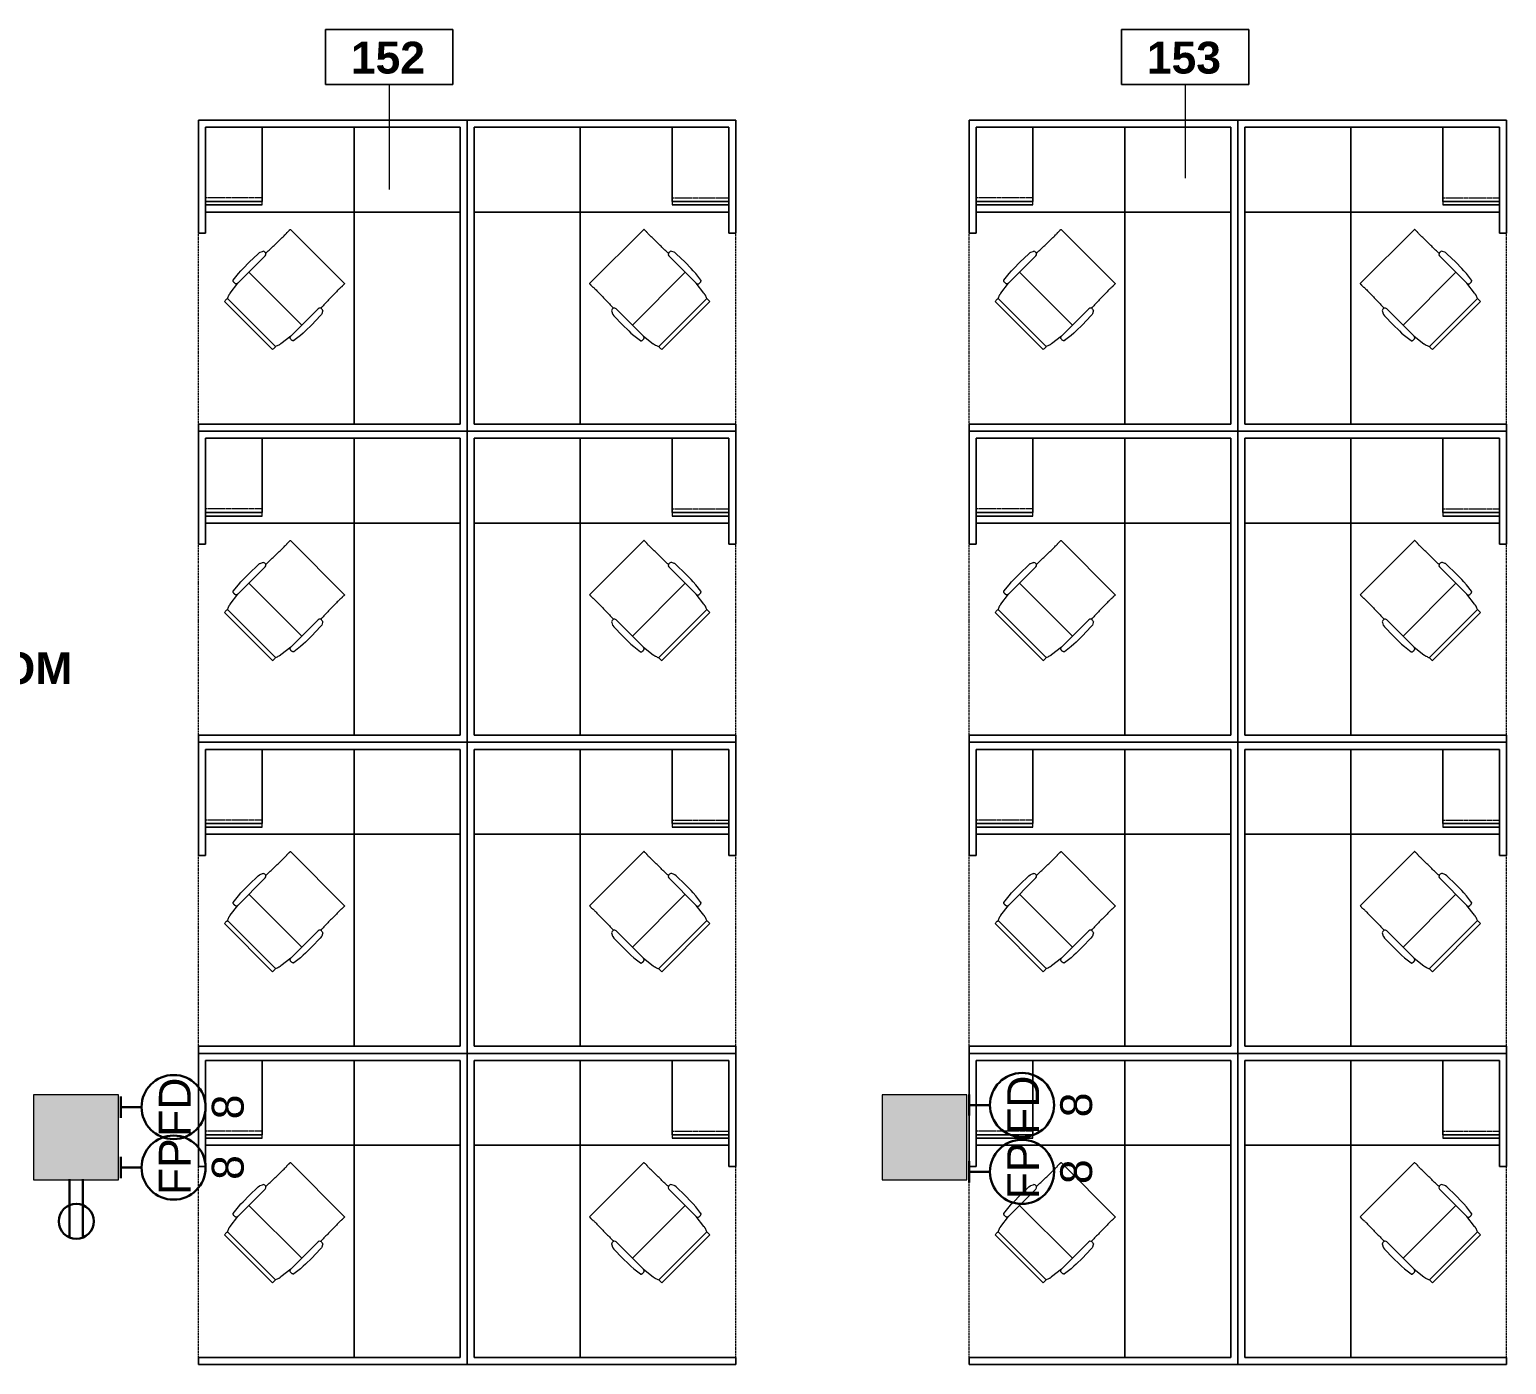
# Model space of a CAD drawing. Header units: inches. Extents: x 0 to 1865, y 0 to 1094.
# Drawn here: x 827.8 to 1245.6, y 241.2 to 618.9 of the extents above; entities that cross this region are included whole.
import ezdxf

# ---------------------------------------------------------------- set-up
doc = ezdxf.new("R2010")
doc.units = ezdxf.units.IN
doc.header["$MEASUREMENT"] = 0
doc.linetypes.add('DASH 1_32_', pattern=[0.0625, 0.03125, -0.03125])
doc.linetypes.add('Dash 1_8_', pattern=[0.25, 0.125, -0.125])
for name, color, linetype, lineweight in [('A-ANNO-NOTE', 131, 'Continuous', 9), ('A-AREA-IDEN', 2, 'Continuous', 9), ('I-FURN', 30, 'Continuous', 9), ('S-COLS', 52, 'Continuous', 13)]:
    doc.layers.add(name, color=color, linetype=linetype, lineweight=lineweight)
doc.styles.add('Swis721 Lt BT', font='swissl.ttf', dxfattribs={"height": 9})
doc.styles.add('Swis721 Lt BT_B', font='', dxfattribs={"height": 9})
doc.styles.get('Swis721 Lt BT_B').set_extended_font_data('Swis721 Lt BT', bold=True)

# ---------------------------------------------------------------- blocks, each defined once
blk = doc.blocks.new('Concrete-Rectangular-Column - 24_ X 24_-6973359-Level 05 POWER _ SIGNAL')
at = {"layer": 'S-COLS', "lineweight": 9}
blk.add_hatch(color=7, dxfattribs=at).paths.add_polyline_path([(12, -12), (12, 12), (-12, 12), (-12, -12), (11.74, -12)], flags=0)
at = {"layer": 'S-COLS', "color": 8, "lineweight": 20}
for p, q in [((12, 12), (-12, 12)), ((-12, 12), (-12, -12)), ((12, -12), (12, 12)), ((-12, -12), (12, -12))]:
    blk.add_line(p, q, dxfattribs=at)
blk = doc.blocks.new('HermanMiller_Collection_Eames_AluminumGroup_LoungeChairSwivel - Arms Swivel Base-7952355-Level 05 POWER _ SIGNAL')
at = {"layer": 'I-FURN'}
for p, q in [((-12.96, -9.61), (-12.96, 9.61)), ((-11.95, 9.63), (-11.95, 9.59)), ((-11.95, 9.59), (-11.76, 9.6)), ((-11.76, -9.6), (-11.76, 9.6)), ((-10.12, 10.12), (-6.61, 10.58)), ((-6.94, 12.09), (-4.59, 12.38)), ((-6.61, 10.58), (-6.94, 10.64)), ((-6.61, 10.58), (4.33, 10.58)), ((-4.59, 12.38), (-3.51, 12.46)), ((-3.51, 12.46), (-2.64, 12.49)), ((-2.64, 12.49), (-0.18, 12.49)), ((-2.19, 10.58), (-2.19, -10.58)), ((-0.18, 12.49), (3.32, 12.43)), ((3.32, 12.43), (3.84, 12.38)), ((3.84, 12.38), (3.99, 12.34)), ((3.99, 12.34), (4.64, 12.01)), ((4.64, 12.01), (4.83, 11.89)), ((13.22, 10.83), (13.22, 10.86)), ((14.64, 10.85), (14.64, -10.85)), ((-11.95, -9.59), (-11.95, -9.63)), ((-11.76, -9.6), (-11.95, -9.59)), ((-6.61, -10.58), (-10.12, -10.12)), ((-6.94, -10.64), (-6.61, -10.58)), ((-4.59, -12.38), (-6.94, -12.09)), ((-6.61, -10.58), (4.33, -10.58)), ((-3.51, -12.46), (-4.59, -12.38)), ((-2.64, -12.49), (-3.51, -12.46)), ((-0.18, -12.49), (-2.64, -12.49)), ((3.32, -12.43), (-0.18, -12.49)), ((3.84, -12.38), (3.32, -12.43)), ((3.99, -12.34), (3.84, -12.38)), ((4.64, -12.01), (3.99, -12.34)), ((4.83, -11.89), (4.64, -12.01)), ((13.22, -10.86), (13.22, -10.83))]:
    blk.add_line(p, q, dxfattribs=at)
at = {"layer": 'I-FURN', "flags": 128}
for points in [[(4.94, 10.96), (5.23, 10.95), (5.52, 10.95)], [(5.52, -10.95), (5.23, -10.95), (4.94, -10.96)]]:
    blk.add_lwpolyline(points, dxfattribs=at)
at = {"layer": 'I-FURN'}
for centre, radius, start, end in [((-12.38, 5.3), 4.35, 84.2936, 97.7064), ((4.33, 11.27), 0.69, 270, 332.7502), ((3.68, 11.28), 1.3, 345.8347, 28.1255), ((-12.38, -5.3), 4.35, 262.2936, 275.7064), ((4.33, -11.27), 0.69, 27.2498, 90), ((3.68, -11.28), 1.3, 331.8745, 14.1653)]:
    blk.add_arc(centre, radius, start, end, dxfattribs=at)
for points in [[(-11.76, 9.6), (-11.64, 9.67), (-11.37, 9.8), (-11.02, 9.92), (-10.83, 9.99)], [(-10.83, 9.99), (-10.79, 10), (-10.71, 10.02), (-10.55, 10.06), (-10.35, 10.09), (-10.2, 10.11), (-10.12, 10.12)], [(5.52, 10.95), (6.54, 10.92), (8.59, 10.89), (10.68, 10.85), (11.73, 10.84)], [(11.73, 10.84), (11.97, 10.84), (12.47, 10.83), (12.96, 10.83), (13.22, 10.83)], [(-10.83, -9.99), (-11.02, -9.92), (-11.37, -9.8), (-11.64, -9.67), (-11.76, -9.6)], [(-10.12, -10.12), (-10.2, -10.11), (-10.35, -10.09), (-10.55, -10.06), (-10.71, -10.02), (-10.79, -10), (-10.83, -9.99)], [(11.73, -10.84), (10.68, -10.85), (8.59, -10.89), (6.54, -10.92), (5.52, -10.95)], [(13.22, -10.83), (12.96, -10.83), (12.47, -10.83), (11.97, -10.84), (11.73, -10.84)]]:
    blk.add_open_spline(points, degree=3, dxfattribs=at)
for points, knots in [([(-6.94, 10.64), (-6.95, 10.65), (-6.96, 10.65), (-6.99, 10.65), (-7, 10.66), (-7.02, 10.67), (-7.03, 10.68), (-7.05, 10.69), (-7.06, 10.7), (-7.07, 10.71), (-7.08, 10.72), (-7.09, 10.73), (-7.1, 10.74), (-7.11, 10.76), (-7.11, 10.77), (-7.12, 10.78), (-7.13, 10.8), (-7.14, 10.81), (-7.15, 10.83), (-7.16, 10.85), (-7.17, 10.87), (-7.18, 10.9), (-7.2, 10.95), (-7.22, 11.02), (-7.24, 11.11), (-7.25, 11.23), (-7.26, 11.37), (-7.25, 11.52), (-7.23, 11.66), (-7.21, 11.77), (-7.18, 11.85), (-7.16, 11.9), (-7.15, 11.92), (-7.14, 11.94), (-7.13, 11.96), (-7.12, 11.97), (-7.11, 11.98), (-7.1, 12), (-7.09, 12.01), (-7.08, 12.02), (-7.07, 12.03), (-7.06, 12.04), (-7.05, 12.04), (-7.05, 12.05), (-7.03, 12.06), (-7.02, 12.07), (-7, 12.08), (-6.99, 12.08), (-6.97, 12.09), (-6.95, 12.09), (-6.94, 12.09)], [-1, -1, -1, -1, -0.984375, -0.96875, -0.957031, -0.953125, -0.9375, -0.921875, -0.917969, -0.914062, -0.90625, -0.890625, -0.882812, -0.875, -0.867188, -0.859375, -0.84375, -0.835938, -0.828125, -0.8125, -0.796875, -0.78125, -0.75, -0.708333, -0.666667, -0.583333, -0.5, -0.416667, -0.333333, -0.25, -0.208333, -0.1875, -0.166667, -0.15625, -0.145833, -0.135417, -0.125, -0.114583, -0.104167, -0.09375, -0.088542, -0.083333, -0.078125, -0.072917, -0.0625, -0.052083, -0.041667, -0.03125, -0.020833, 0, 0, 0, 0]), ([(13.22, 10.86), (13.22, 10.87), (13.22, 10.87), (13.23, 10.87), (13.25, 10.88), (13.27, 10.88), (13.29, 10.88), (13.32, 10.88), (13.34, 10.88)], [-1, -1, -1, -1, -0.75, -0.625, -0.5, -0.375, -0.25, 0, 0, 0, 0]), ([(13.34, 10.88), (13.4, 10.89), (13.61, 10.9), (13.97, 10.9), (14.25, 10.89), (14.38, 10.89), (14.47, 10.88), (14.54, 10.87), (14.6, 10.87), (14.63, 10.86), (14.64, 10.85), (14.64, 10.85)], [-1, -1, -1, -1, -0.857143, -0.571429, -0.428571, -0.357143, -0.285714, -0.214286, -0.142857, -0.071429, 0, 0, 0, 0]), ([(-6.94, -12.09), (-6.95, -12.09), (-6.96, -12.09), (-6.99, -12.08), (-7, -12.08), (-7.02, -12.07), (-7.03, -12.06), (-7.05, -12.05), (-7.06, -12.04), (-7.07, -12.03), (-7.08, -12.02), (-7.09, -12.01), (-7.1, -12), (-7.11, -11.98), (-7.12, -11.97), (-7.12, -11.96), (-7.13, -11.94), (-7.14, -11.93), (-7.15, -11.91), (-7.16, -11.89), (-7.17, -11.87), (-7.18, -11.84), (-7.21, -11.77), (-7.23, -11.66), (-7.26, -11.47), (-7.26, -11.28), (-7.24, -11.11), (-7.22, -11.02), (-7.2, -10.95), (-7.18, -10.89), (-7.16, -10.85), (-7.15, -10.82), (-7.13, -10.8), (-7.13, -10.78), (-7.12, -10.77), (-7.11, -10.76), (-7.1, -10.74), (-7.08, -10.73), (-7.08, -10.72), (-7.07, -10.71), (-7.06, -10.7), (-7.05, -10.69), (-7.05, -10.69), (-7.03, -10.68), (-7.02, -10.67), (-7, -10.66), (-6.99, -10.65), (-6.97, -10.65), (-6.95, -10.65), (-6.94, -10.64)], [-1, -1, -1, -1, -0.984375, -0.96875, -0.957031, -0.953125, -0.9375, -0.921875, -0.917969, -0.914062, -0.90625, -0.890625, -0.882812, -0.875, -0.867188, -0.859375, -0.84375, -0.835938, -0.828125, -0.8125, -0.796875, -0.78125, -0.75, -0.666667, -0.583333, -0.416667, -0.333333, -0.291667, -0.25, -0.208333, -0.1875, -0.166667, -0.15625, -0.145833, -0.135417, -0.125, -0.114583, -0.104167, -0.09375, -0.088542, -0.083333, -0.078125, -0.072917, -0.0625, -0.052083, -0.041667, -0.03125, -0.020833, 0, 0, 0, 0]), ([(13.34, -10.88), (13.32, -10.88), (13.29, -10.88), (13.27, -10.88), (13.25, -10.88), (13.23, -10.87), (13.22, -10.87), (13.22, -10.87), (13.22, -10.86)], [-1, -1, -1, -1, -0.75, -0.625, -0.5, -0.375, -0.25, 0, 0, 0, 0]), ([(14.64, -10.85), (14.64, -10.86), (14.62, -10.86), (14.52, -10.88), (14.27, -10.9), (13.87, -10.9), (13.54, -10.9), (13.4, -10.89), (13.34, -10.88)], [-1, -1, -1, -1, -0.892857, -0.785714, -0.571429, -0.285714, -0.142857, 0, 0, 0, 0])]:
    blk.add_open_spline(points, degree=3, knots=knots, dxfattribs=at)
blk = doc.blocks.new('Adjustable Workstation 1 - 6x7-V13-Level 05 POWER _ SIGNAL')
at = {"layer": 'I-FURN'}
for p, q in [((76, 0), (0, 0)), ((0, 0), (0, -88)), ((0, 0), (76, 0)), ((0, -88), (0, 0)), ((76, -2), (76, 0)), ((76, 0), (76, -2)), ((32, -2), (2, -2)), ((2, -2), (2, -86)), ((2, -86), (2, -2)), ((2, -2), (32, -2)), ((2, -86), (2, -2)), ((2, -2), (76, -2)), ((32, -2), (2, -2)), ((2, -2), (2, -62)), ((32, -86), (32, -2)), ((32, -2), (32, -86)), ((76, -2), (32, -2)), ((76, -56), (74, -56)), ((74, -56), (74, -86)), ((74, -62), (74, -56)), ((74, -56), (76, -56)), ((76, -88), (76, -56)), ((76, -56), (76, -88)), ((2, -62), (2, -86)), ((32, -62), (2, -62)), ((2, -62), (2, -86)), ((2, -86), (2, -62)), ((2, -62), (32, -62)), ((74, -62), (32, -62)), ((32, -62), (74, -62)), ((74, -64), (74, -62)), ((74, -86), (74, -62)), ((74, -62), (74, -86)), ((58, -64), (74, -64)), ((58, -64), (74, -64)), ((58, -64), (74, -64)), ((58, -64), (74, -64)), ((58, -64), (74, -64)), ((58, -64), (74, -64)), ((58, -64), (58, -86)), ((74, -64), (58, -64)), ((74, -64), (58, -64)), ((58, -64), (58, -65)), ((74, -64), (58, -64)), ((58, -64), (74, -64)), ((58, -64), (58, -65)), ((58, -64), (58, -65)), ((74, -64), (58, -64)), ((58, -64), (74, -64)), ((58, -64), (58, -65)), ((58, -64), (58, -65)), ((74, -64), (58, -64)), ((58, -64), (74, -64)), ((58, -64), (58, -65)), ((58, -64), (58, -65)), ((58, -65), (74, -65)), ((58, -86), (58, -65)), ((58, -65), (74, -65)), ((74, -65), (58, -65)), ((58, -65), (74, -65)), ((74, -65), (58, -65)), ((58, -65), (74, -65)), ((74, -65), (58, -65)), ((58, -65), (74, -65)), ((74, -86), (74, -64)), ((74, -65), (74, -64)), ((74, -65), (74, -64)), ((74, -64), (74, -65)), ((74, -65), (74, -64)), ((74, -64), (74, -65)), ((74, -65), (74, -64)), ((74, -64), (74, -65)), ((74, -65), (74, -64)), ((74, -65), (74, -86)), ((74, -86), (74, -65)), ((2, -86), (32, -86)), ((32, -86), (2, -86)), ((74, -86), (2, -86)), ((2, -86), (32, -86)), ((2, -86), (32, -86)), ((32, -86), (2, -86)), ((32, -86), (58, -86)), ((32, -86), (74, -86)), ((74, -86), (32, -86)), ((58, -86), (74, -86)), ((74, -86), (58, -86)), ((58, -86), (74, -86)), ((0, -88), (76, -88)), ((76, -88), (0, -88))]:
    blk.add_line(p, q, dxfattribs=at)
at = {"layer": 'I-FURN', "linetype": 'Dash 1_8_'}
for p, q in [((76, 0), (76, -2)), ((76, -2), (76, -56)), ((76, -56), (76, -88))]:
    blk.add_line(p, q, dxfattribs=at)
at = {"layer": 'I-FURN', "linetype": 'DASH 1_32_'}
blk.add_line((58, -66), (74, -66), dxfattribs=at)
blk = doc.blocks.new('HermanMiller_Collection_Eames_AluminumGroup_LoungeChairSwivel - Arms Swivel Base-7952356-Level 05 POWER _ SIGNAL')
at = {"layer": 'I-FURN'}
for p, q in [((-12.96, 9.61), (-12.96, -9.61)), ((-11.95, 9.59), (-11.95, 9.63)), ((-11.76, 9.6), (-11.95, 9.59)), ((-11.76, 9.6), (-11.76, -9.6)), ((-6.61, 10.58), (-10.12, 10.12)), ((-4.59, 12.38), (-6.94, 12.09)), ((-6.94, 10.64), (-6.61, 10.58)), ((-6.61, 10.58), (4.33, 10.58)), ((-3.51, 12.46), (-4.59, 12.38)), ((-2.64, 12.49), (-3.51, 12.46)), ((-0.18, 12.49), (-2.64, 12.49)), ((-2.19, -10.58), (-2.19, 10.58)), ((3.32, 12.43), (-0.18, 12.49)), ((3.84, 12.38), (3.32, 12.43)), ((3.99, 12.34), (3.84, 12.38)), ((4.64, 12.01), (3.99, 12.34)), ((4.83, 11.89), (4.64, 12.01)), ((13.22, 10.86), (13.22, 10.83)), ((14.64, -10.85), (14.64, 10.85)), ((-11.95, -9.63), (-11.95, -9.59)), ((-11.95, -9.59), (-11.76, -9.6)), ((-10.12, -10.12), (-6.61, -10.58)), ((-6.61, -10.58), (-6.94, -10.64)), ((-6.94, -12.09), (-4.59, -12.38)), ((-6.61, -10.58), (4.33, -10.58)), ((-4.59, -12.38), (-3.51, -12.46)), ((-3.51, -12.46), (-2.64, -12.49)), ((-2.64, -12.49), (-0.18, -12.49)), ((-0.18, -12.49), (3.32, -12.43)), ((3.32, -12.43), (3.84, -12.38)), ((3.84, -12.38), (3.99, -12.34)), ((3.99, -12.34), (4.64, -12.01)), ((4.64, -12.01), (4.83, -11.89)), ((13.22, -10.83), (13.22, -10.86))]:
    blk.add_line(p, q, dxfattribs=at)
at = {"layer": 'I-FURN', "flags": 128}
for points in [[(5.52, 10.95), (5.23, 10.95), (4.94, 10.96)], [(4.94, -10.96), (5.23, -10.95), (5.52, -10.95)]]:
    blk.add_lwpolyline(points, dxfattribs=at)
at = {"layer": 'I-FURN'}
for centre, radius, start, end in [((-12.38, 5.3), 4.35, 84.2936, 97.7064), ((4.33, 11.27), 0.69, 270, 332.7502), ((3.68, 11.28), 1.3, 345.8347, 28.1255), ((-12.38, -5.3), 4.35, 262.2936, 275.7064), ((4.33, -11.27), 0.69, 27.2498, 90), ((3.68, -11.28), 1.3, 331.8745, 14.1653)]:
    blk.add_arc(centre, radius, start, end, dxfattribs=at)
for points in [[(-10.83, 9.99), (-11.02, 9.92), (-11.37, 9.8), (-11.64, 9.67), (-11.76, 9.6)], [(-10.12, 10.12), (-10.2, 10.11), (-10.35, 10.09), (-10.55, 10.06), (-10.71, 10.02), (-10.79, 10), (-10.83, 9.99)], [(11.73, 10.84), (10.68, 10.85), (8.59, 10.89), (6.54, 10.92), (5.52, 10.95)], [(13.22, 10.83), (12.96, 10.83), (12.47, 10.83), (11.97, 10.84), (11.73, 10.84)], [(-11.76, -9.6), (-11.64, -9.67), (-11.37, -9.8), (-11.02, -9.92), (-10.83, -9.99)], [(-10.83, -9.99), (-10.79, -10), (-10.71, -10.02), (-10.55, -10.06), (-10.35, -10.09), (-10.2, -10.11), (-10.12, -10.12)], [(5.52, -10.95), (6.54, -10.92), (8.59, -10.89), (10.68, -10.85), (11.73, -10.84)], [(11.73, -10.84), (11.97, -10.84), (12.47, -10.83), (12.96, -10.83), (13.22, -10.83)]]:
    blk.add_open_spline(points, degree=3, dxfattribs=at)
for points, knots in [([(-6.94, 12.09), (-6.95, 12.09), (-6.97, 12.09), (-6.99, 12.08), (-7, 12.08), (-7.02, 12.07), (-7.03, 12.06), (-7.05, 12.05), (-7.05, 12.04), (-7.06, 12.04), (-7.07, 12.03), (-7.08, 12.02), (-7.09, 12.01), (-7.1, 12), (-7.11, 11.98), (-7.12, 11.97), (-7.13, 11.96), (-7.14, 11.94), (-7.15, 11.92), (-7.16, 11.9), (-7.18, 11.85), (-7.21, 11.77), (-7.23, 11.66), (-7.25, 11.52), (-7.26, 11.37), (-7.25, 11.23), (-7.24, 11.11), (-7.22, 11.02), (-7.2, 10.95), (-7.18, 10.9), (-7.17, 10.87), (-7.16, 10.85), (-7.15, 10.83), (-7.14, 10.81), (-7.13, 10.8), (-7.12, 10.78), (-7.11, 10.77), (-7.11, 10.76), (-7.1, 10.74), (-7.09, 10.73), (-7.08, 10.72), (-7.07, 10.71), (-7.06, 10.7), (-7.05, 10.69), (-7.03, 10.68), (-7.02, 10.67), (-7, 10.66), (-6.99, 10.65), (-6.96, 10.65), (-6.95, 10.65), (-6.94, 10.64)], [0, 0, 0, 0, 0.020833, 0.03125, 0.041667, 0.052083, 0.0625, 0.072917, 0.078125, 0.083333, 0.088542, 0.09375, 0.104167, 0.114583, 0.125, 0.135417, 0.145833, 0.15625, 0.166667, 0.1875, 0.208333, 0.25, 0.333333, 0.416667, 0.5, 0.583333, 0.666667, 0.708333, 0.75, 0.78125, 0.796875, 0.8125, 0.828125, 0.835938, 0.84375, 0.859375, 0.867188, 0.875, 0.882812, 0.890625, 0.90625, 0.914062, 0.917969, 0.921875, 0.9375, 0.953125, 0.957031, 0.96875, 0.984375, 1, 1, 1, 1]), ([(13.34, 10.88), (13.32, 10.88), (13.29, 10.88), (13.27, 10.88), (13.25, 10.88), (13.23, 10.87), (13.22, 10.87), (13.22, 10.87), (13.22, 10.86)], [0, 0, 0, 0, 0.25, 0.375, 0.5, 0.625, 0.75, 1, 1, 1, 1]), ([(14.64, 10.85), (14.64, 10.85), (14.63, 10.86), (14.6, 10.87), (14.54, 10.87), (14.47, 10.88), (14.38, 10.89), (14.25, 10.89), (13.97, 10.9), (13.61, 10.9), (13.4, 10.89), (13.34, 10.88)], [0, 0, 0, 0, 0.071429, 0.142857, 0.214286, 0.285714, 0.357143, 0.428571, 0.571429, 0.857143, 1, 1, 1, 1]), ([(-6.94, -10.64), (-6.95, -10.65), (-6.97, -10.65), (-6.99, -10.65), (-7, -10.66), (-7.02, -10.67), (-7.03, -10.68), (-7.05, -10.69), (-7.05, -10.69), (-7.06, -10.7), (-7.07, -10.71), (-7.08, -10.72), (-7.08, -10.73), (-7.1, -10.74), (-7.11, -10.76), (-7.12, -10.77), (-7.13, -10.78), (-7.13, -10.8), (-7.15, -10.82), (-7.16, -10.85), (-7.18, -10.89), (-7.2, -10.95), (-7.22, -11.02), (-7.24, -11.11), (-7.26, -11.28), (-7.26, -11.47), (-7.23, -11.66), (-7.21, -11.77), (-7.18, -11.84), (-7.17, -11.87), (-7.16, -11.89), (-7.15, -11.91), (-7.14, -11.93), (-7.13, -11.94), (-7.12, -11.96), (-7.12, -11.97), (-7.11, -11.98), (-7.1, -12), (-7.09, -12.01), (-7.08, -12.02), (-7.07, -12.03), (-7.06, -12.04), (-7.05, -12.05), (-7.03, -12.06), (-7.02, -12.07), (-7, -12.08), (-6.99, -12.08), (-6.96, -12.09), (-6.95, -12.09), (-6.94, -12.09)], [0, 0, 0, 0, 0.020833, 0.03125, 0.041667, 0.052083, 0.0625, 0.072917, 0.078125, 0.083333, 0.088542, 0.09375, 0.104167, 0.114583, 0.125, 0.135417, 0.145833, 0.15625, 0.166667, 0.1875, 0.208333, 0.25, 0.291667, 0.333333, 0.416667, 0.583333, 0.666667, 0.75, 0.78125, 0.796875, 0.8125, 0.828125, 0.835938, 0.84375, 0.859375, 0.867188, 0.875, 0.882812, 0.890625, 0.90625, 0.914062, 0.917969, 0.921875, 0.9375, 0.953125, 0.957031, 0.96875, 0.984375, 1, 1, 1, 1]), ([(13.22, -10.86), (13.22, -10.87), (13.22, -10.87), (13.23, -10.87), (13.25, -10.88), (13.27, -10.88), (13.29, -10.88), (13.32, -10.88), (13.34, -10.88)], [0, 0, 0, 0, 0.25, 0.375, 0.5, 0.625, 0.75, 1, 1, 1, 1]), ([(13.34, -10.88), (13.4, -10.89), (13.54, -10.9), (13.87, -10.9), (14.27, -10.9), (14.52, -10.88), (14.62, -10.86), (14.64, -10.86), (14.64, -10.85)], [0, 0, 0, 0, 0.142857, 0.285714, 0.571429, 0.785714, 0.892857, 1, 1, 1, 1])]:
    blk.add_open_spline(points, degree=3, knots=knots, dxfattribs=at)
blk = doc.blocks.new('Adjustable Workstation 1 - 6x7-V14-Level 05 POWER _ SIGNAL')
at = {"layer": 'I-FURN'}
for p, q in [((76, 88), (0, 88)), ((0, 88), (0, 0)), ((0, 0), (0, 88)), ((0, 88), (76, 88)), ((76, 56), (76, 88)), ((76, 88), (76, 56)), ((32, 86), (2, 86)), ((2, 86), (2, 2)), ((2, 2), (2, 86)), ((2, 86), (32, 86)), ((2, 2), (2, 86)), ((2, 86), (74, 86)), ((32, 86), (2, 86)), ((2, 86), (2, 62)), ((32, 86), (2, 86)), ((2, 86), (2, 62)), ((2, 62), (2, 86)), ((2, 86), (32, 86)), ((32, 2), (32, 86)), ((32, 86), (32, 2)), ((58, 86), (32, 86)), ((74, 86), (32, 86)), ((32, 86), (74, 86)), ((74, 86), (58, 86)), ((58, 86), (58, 64)), ((58, 65), (58, 86)), ((58, 86), (74, 86)), ((74, 86), (58, 86)), ((74, 64), (74, 86)), ((74, 86), (74, 65)), ((74, 86), (74, 56)), ((74, 65), (74, 86)), ((74, 62), (74, 86)), ((74, 86), (74, 62)), ((74, 65), (58, 65)), ((74, 65), (58, 65)), ((58, 65), (58, 64)), ((74, 65), (58, 65)), ((58, 65), (74, 65)), ((58, 65), (58, 64)), ((58, 65), (58, 64)), ((74, 65), (58, 65)), ((58, 65), (74, 65)), ((58, 65), (58, 64)), ((58, 65), (58, 64)), ((74, 65), (58, 65)), ((58, 65), (74, 65)), ((58, 65), (58, 64)), ((58, 65), (58, 64)), ((58, 64), (74, 64)), ((58, 64), (74, 64)), ((58, 64), (74, 64)), ((58, 64), (74, 64)), ((58, 64), (74, 64)), ((58, 64), (74, 64)), ((58, 64), (74, 64)), ((58, 64), (74, 64)), ((74, 64), (58, 64)), ((58, 64), (74, 64)), ((74, 64), (58, 64)), ((58, 64), (74, 64)), ((74, 64), (58, 64)), ((58, 64), (74, 64)), ((74, 64), (74, 65)), ((74, 64), (74, 65)), ((74, 65), (74, 64)), ((74, 64), (74, 65)), ((74, 65), (74, 64)), ((74, 64), (74, 65)), ((74, 65), (74, 64)), ((74, 64), (74, 65)), ((74, 62), (74, 64)), ((2, 62), (2, 2)), ((2, 62), (32, 62)), ((32, 62), (2, 62)), ((32, 62), (74, 62)), ((74, 62), (32, 62)), ((74, 56), (74, 62)), ((74, 56), (76, 56)), ((76, 56), (74, 56)), ((0, 0), (76, 0)), ((76, 0), (0, 0)), ((2, 2), (32, 2)), ((32, 2), (2, 2)), ((76, 2), (2, 2)), ((2, 2), (32, 2)), ((32, 2), (76, 2)), ((76, 0), (76, 2)), ((76, 2), (76, 0))]:
    blk.add_line(p, q, dxfattribs=at)
at = {"layer": 'I-FURN', "linetype": 'Dash 1_8_'}
for p, q in [((76, 56), (76, 88)), ((76, 2), (76, 56)), ((76, 0), (76, 2))]:
    blk.add_line(p, q, dxfattribs=at)
at = {"layer": 'I-FURN', "linetype": 'DASH 1_32_'}
blk.add_line((58, 66), (74, 66), dxfattribs=at)
blk = doc.blocks.new('Adjustable Workstation 1 - 6x7-V12-Level 05 POWER _ SIGNAL')
at = {"layer": 'I-FURN'}
for p, q in [((76, 88), (0, 88)), ((0, 88), (0, 0)), ((0, 0), (0, 88)), ((0, 88), (76, 88)), ((76, 56), (76, 88)), ((76, 88), (76, 56)), ((32, 86), (2, 86)), ((2, 86), (2, 2)), ((2, 2), (2, 86)), ((2, 86), (32, 86)), ((2, 2), (2, 86)), ((2, 86), (74, 86)), ((32, 86), (2, 86)), ((2, 86), (2, 62)), ((32, 86), (2, 86)), ((2, 86), (2, 62)), ((2, 62), (2, 86)), ((2, 86), (32, 86)), ((32, 2), (32, 86)), ((32, 86), (32, 2)), ((58, 86), (32, 86)), ((74, 86), (32, 86)), ((32, 86), (74, 86)), ((74, 86), (58, 86)), ((58, 86), (58, 64)), ((58, 65), (58, 86)), ((58, 86), (74, 86)), ((74, 86), (58, 86)), ((74, 64), (74, 86)), ((74, 86), (74, 65)), ((74, 86), (74, 56)), ((74, 65), (74, 86)), ((74, 62), (74, 86)), ((74, 86), (74, 62)), ((74, 65), (58, 65)), ((74, 65), (58, 65)), ((58, 65), (58, 64)), ((74, 65), (58, 65)), ((58, 65), (74, 65)), ((58, 65), (58, 64)), ((58, 65), (58, 64)), ((74, 65), (58, 65)), ((58, 65), (74, 65)), ((58, 65), (58, 64)), ((58, 65), (58, 64)), ((74, 65), (58, 65)), ((58, 65), (74, 65)), ((58, 65), (58, 64)), ((58, 65), (58, 64)), ((58, 64), (74, 64)), ((58, 64), (74, 64)), ((58, 64), (74, 64)), ((58, 64), (74, 64)), ((58, 64), (74, 64)), ((58, 64), (74, 64)), ((58, 64), (74, 64)), ((58, 64), (74, 64)), ((74, 64), (58, 64)), ((58, 64), (74, 64)), ((74, 64), (58, 64)), ((58, 64), (74, 64)), ((74, 64), (58, 64)), ((58, 64), (74, 64)), ((74, 64), (74, 65)), ((74, 64), (74, 65)), ((74, 65), (74, 64)), ((74, 64), (74, 65)), ((74, 65), (74, 64)), ((74, 64), (74, 65)), ((74, 65), (74, 64)), ((74, 64), (74, 65)), ((74, 62), (74, 64)), ((2, 62), (2, 2)), ((2, 62), (32, 62)), ((32, 62), (2, 62)), ((32, 62), (74, 62)), ((74, 62), (32, 62)), ((74, 56), (74, 62)), ((74, 56), (76, 56)), ((76, 56), (74, 56)), ((0, 0), (76, 0)), ((76, 0), (0, 0)), ((2, 2), (32, 2)), ((32, 2), (2, 2)), ((76, 2), (2, 2)), ((2, 2), (32, 2)), ((32, 2), (76, 2)), ((76, 0), (76, 2)), ((76, 2), (76, 0))]:
    blk.add_line(p, q, dxfattribs=at)
at = {"layer": 'I-FURN', "linetype": 'Dash 1_8_'}
for p, q in [((76, 56), (76, 88)), ((76, 2), (76, 56)), ((76, 0), (76, 2))]:
    blk.add_line(p, q, dxfattribs=at)
at = {"layer": 'I-FURN', "linetype": 'DASH 1_32_'}
blk.add_line((58, 66), (74, 66), dxfattribs=at)
blk = doc.blocks.new('Adjustable Workstation 1 - 6x7-V11-Level 05 POWER _ SIGNAL')
at = {"layer": 'I-FURN'}
for p, q in [((76, 0), (0, 0)), ((0, 0), (0, -88)), ((0, 0), (76, 0)), ((0, -88), (0, 0)), ((76, -2), (76, 0)), ((76, 0), (76, -2)), ((32, -2), (2, -2)), ((2, -2), (2, -86)), ((2, -86), (2, -2)), ((2, -2), (32, -2)), ((2, -86), (2, -2)), ((2, -2), (76, -2)), ((32, -2), (2, -2)), ((2, -2), (2, -62)), ((32, -86), (32, -2)), ((32, -2), (32, -86)), ((76, -2), (32, -2)), ((76, -56), (74, -56)), ((74, -56), (74, -86)), ((74, -62), (74, -56)), ((74, -56), (76, -56)), ((76, -88), (76, -56)), ((76, -56), (76, -88)), ((2, -62), (2, -86)), ((32, -62), (2, -62)), ((2, -62), (2, -86)), ((2, -86), (2, -62)), ((2, -62), (32, -62)), ((74, -62), (32, -62)), ((32, -62), (74, -62)), ((74, -64), (74, -62)), ((74, -86), (74, -62)), ((74, -62), (74, -86)), ((58, -64), (74, -64)), ((58, -64), (74, -64)), ((58, -64), (74, -64)), ((58, -64), (74, -64)), ((58, -64), (74, -64)), ((58, -64), (74, -64)), ((58, -64), (58, -86)), ((74, -64), (58, -64)), ((74, -64), (58, -64)), ((58, -64), (58, -65)), ((74, -64), (58, -64)), ((58, -64), (74, -64)), ((58, -64), (58, -65)), ((58, -64), (58, -65)), ((74, -64), (58, -64)), ((58, -64), (74, -64)), ((58, -64), (58, -65)), ((58, -64), (58, -65)), ((74, -64), (58, -64)), ((58, -64), (74, -64)), ((58, -64), (58, -65)), ((58, -64), (58, -65)), ((58, -65), (74, -65)), ((58, -86), (58, -65)), ((58, -65), (74, -65)), ((74, -65), (58, -65)), ((58, -65), (74, -65)), ((74, -65), (58, -65)), ((58, -65), (74, -65)), ((74, -65), (58, -65)), ((58, -65), (74, -65)), ((74, -86), (74, -64)), ((74, -65), (74, -64)), ((74, -65), (74, -64)), ((74, -64), (74, -65)), ((74, -65), (74, -64)), ((74, -64), (74, -65)), ((74, -65), (74, -64)), ((74, -64), (74, -65)), ((74, -65), (74, -64)), ((74, -65), (74, -86)), ((74, -86), (74, -65)), ((2, -86), (32, -86)), ((32, -86), (2, -86)), ((74, -86), (2, -86)), ((2, -86), (32, -86)), ((2, -86), (32, -86)), ((32, -86), (2, -86)), ((32, -86), (58, -86)), ((32, -86), (74, -86)), ((74, -86), (32, -86)), ((58, -86), (74, -86)), ((74, -86), (58, -86)), ((58, -86), (74, -86)), ((0, -88), (76, -88)), ((76, -88), (0, -88))]:
    blk.add_line(p, q, dxfattribs=at)
at = {"layer": 'I-FURN', "linetype": 'Dash 1_8_'}
for p, q in [((76, 0), (76, -2)), ((76, -2), (76, -56)), ((76, -56), (76, -88))]:
    blk.add_line(p, q, dxfattribs=at)
at = {"layer": 'I-FURN', "linetype": 'DASH 1_32_'}
blk.add_line((58, -66), (74, -66), dxfattribs=at)
blk = doc.blocks.new('Room Tag - Room Name and Number-3379422-Level 05 POWER _ SIGNAL')
at = {"layer": 'A-AREA-IDEN'}
for p, q in [((-0.1881, -0.1636), (-0.1881, -0.0018)), ((-0.1881, -0.0018), (0.1869, -0.0018)), ((0.1869, -0.0018), (-0.1881, -0.0018)), ((-0.1881, -0.0018), (-0.1881, -0.1636)), ((0.1869, -0.0018), (0.1869, -0.1636)), ((0.1869, -0.1636), (0.1869, -0.0018)), ((0.1869, -0.1636), (-0.1881, -0.1636)), ((-0.1881, -0.1636), (0.1869, -0.1636))]:
    blk.add_line(p, q, dxfattribs=at)

msp = doc.modelspace()

# ---------------------------------------------------------------- linework, layer by layer
at = {"layer": 'A-ANNO-NOTE', "lineweight": 30}
for p, q in [((1093.65, 311.64), (1093.65, 317.64)), ((853.65, 311.06), (853.65, 317.06)), ((853.65, 314.06), (859.51, 314.06)), ((1093.65, 314.64), (1099.51, 314.64)), ((853.65, 293.94), (853.65, 299.94)), ((853.65, 296.94), (859.51, 296.94)), ((1093.65, 292.74), (1093.65, 298.74)), ((839.12, 293.71), (839.12, 277.18)), ((842.95, 293.71), (842.95, 277.18)), ((842.95, 293.71), (842.95, 277.18)), ((1093.65, 295.74), (1099.51, 295.74))]:
    msp.add_line(p, q, dxfattribs=at)
for centre, radius in [((868.58, 314.06), 9.07), ((1108.58, 314.64), 9.07), ((868.58, 296.94), 9.07), ((1108.58, 295.74), 9.07), ((841.04, 281.74), 4.95)]:
    msp.add_circle(centre, radius, dxfattribs=at)
at = {"layer": 'A-AREA-IDEN'}
for p, q in [((929.64, 573.59), (929.64, 603.35)), ((1154.81, 576.87), (1154.81, 603.35))]:
    msp.add_line(p, q, dxfattribs=at)

# ---------------------------------------------------------------- block references
at = {"layer": 'A-AREA-IDEN', "xscale": 95.99999999999994, "yscale": 95.99999999999994, "zscale": 95.99999999999994}
for p in [(929.63, 619.05), (1154.79, 619.05)]:
    msp.add_blockref('Room Tag - Room Name and Number-3379422-Level 05 POWER _ SIGNAL', p, dxfattribs=at)
at = {"layer": 'I-FURN'}
for name, p, rotation in [('Adjustable Workstation 1 - 6x7-V11-Level 05 POWER _ SIGNAL', (951.62, 505.25), 180), ('Adjustable Workstation 1 - 6x7-V13-Level 05 POWER _ SIGNAL', (1169.62, 505.25), 180), ('HermanMiller_Collection_Eames_AluminumGroup_LoungeChairSwivel - Arms Swivel Base-7952355-Level 05 POWER _ SIGNAL', (898.94, 544.32), 44.9999999999999), ('HermanMiller_Collection_Eames_AluminumGroup_LoungeChairSwivel - Arms Swivel Base-7952356-Level 05 POWER _ SIGNAL', (1004.29, 544.32), 134.9999999999993), ('HermanMiller_Collection_Eames_AluminumGroup_LoungeChairSwivel - Arms Swivel Base-7952355-Level 05 POWER _ SIGNAL', (1116.94, 544.32), 44.9999999999999), ('HermanMiller_Collection_Eames_AluminumGroup_LoungeChairSwivel - Arms Swivel Base-7952356-Level 05 POWER _ SIGNAL', (1222.29, 544.32), 134.9999999999993), ('Adjustable Workstation 1 - 6x7-V11-Level 05 POWER _ SIGNAL', (951.62, 417.25), 180), ('Adjustable Workstation 1 - 6x7-V13-Level 05 POWER _ SIGNAL', (1169.62, 417.25), 180), ('HermanMiller_Collection_Eames_AluminumGroup_LoungeChairSwivel - Arms Swivel Base-7952355-Level 05 POWER _ SIGNAL', (898.94, 456.32), 44.9999999999999), ('HermanMiller_Collection_Eames_AluminumGroup_LoungeChairSwivel - Arms Swivel Base-7952356-Level 05 POWER _ SIGNAL', (1004.29, 456.32), 134.9999999999993), ('HermanMiller_Collection_Eames_AluminumGroup_LoungeChairSwivel - Arms Swivel Base-7952355-Level 05 POWER _ SIGNAL', (1116.94, 456.32), 44.9999999999999), ('HermanMiller_Collection_Eames_AluminumGroup_LoungeChairSwivel - Arms Swivel Base-7952356-Level 05 POWER _ SIGNAL', (1222.29, 456.32), 134.9999999999993), ('Adjustable Workstation 1 - 6x7-V11-Level 05 POWER _ SIGNAL', (951.62, 329.25), 180), ('Adjustable Workstation 1 - 6x7-V13-Level 05 POWER _ SIGNAL', (1169.62, 329.25), 180), ('HermanMiller_Collection_Eames_AluminumGroup_LoungeChairSwivel - Arms Swivel Base-7952355-Level 05 POWER _ SIGNAL', (898.94, 368.32), 44.9999999999999), ('HermanMiller_Collection_Eames_AluminumGroup_LoungeChairSwivel - Arms Swivel Base-7952356-Level 05 POWER _ SIGNAL', (1004.29, 368.32), 134.9999999999993), ('HermanMiller_Collection_Eames_AluminumGroup_LoungeChairSwivel - Arms Swivel Base-7952355-Level 05 POWER _ SIGNAL', (1116.94, 368.32), 44.9999999999999), ('HermanMiller_Collection_Eames_AluminumGroup_LoungeChairSwivel - Arms Swivel Base-7952356-Level 05 POWER _ SIGNAL', (1222.29, 368.32), 134.9999999999993), ('Adjustable Workstation 1 - 6x7-V13-Level 05 POWER _ SIGNAL', (951.62, 241.25), 180), ('Adjustable Workstation 1 - 6x7-V13-Level 05 POWER _ SIGNAL', (1169.62, 241.25), 180), ('HermanMiller_Collection_Eames_AluminumGroup_LoungeChairSwivel - Arms Swivel Base-7952355-Level 05 POWER _ SIGNAL', (898.94, 280.32), 44.9999999999999), ('HermanMiller_Collection_Eames_AluminumGroup_LoungeChairSwivel - Arms Swivel Base-7952356-Level 05 POWER _ SIGNAL', (1004.29, 280.32), 134.9999999999993), ('HermanMiller_Collection_Eames_AluminumGroup_LoungeChairSwivel - Arms Swivel Base-7952355-Level 05 POWER _ SIGNAL', (1116.94, 280.32), 44.9999999999999), ('HermanMiller_Collection_Eames_AluminumGroup_LoungeChairSwivel - Arms Swivel Base-7952356-Level 05 POWER _ SIGNAL', (1222.29, 280.32), 134.9999999999993)]:
    msp.add_blockref(name, p, dxfattribs=dict(at, rotation=rotation))
for name, p in [('Adjustable Workstation 1 - 6x7-V12-Level 05 POWER _ SIGNAL', (951.62, 505.25)), ('Adjustable Workstation 1 - 6x7-V14-Level 05 POWER _ SIGNAL', (1169.62, 505.25)), ('Adjustable Workstation 1 - 6x7-V12-Level 05 POWER _ SIGNAL', (951.62, 417.25)), ('Adjustable Workstation 1 - 6x7-V14-Level 05 POWER _ SIGNAL', (1169.62, 417.25)), ('Adjustable Workstation 1 - 6x7-V12-Level 05 POWER _ SIGNAL', (951.62, 329.25)), ('Adjustable Workstation 1 - 6x7-V14-Level 05 POWER _ SIGNAL', (1169.62, 329.25)), ('Adjustable Workstation 1 - 6x7-V14-Level 05 POWER _ SIGNAL', (951.62, 241.25)), ('Adjustable Workstation 1 - 6x7-V12-Level 05 POWER _ SIGNAL', (1169.62, 241.25))]:
    msp.add_blockref(name, p, dxfattribs=at)
at = {"layer": 'S-COLS', "lineweight": 9}
for p in [(841, 305.5), (1081, 305.5)]:
    msp.add_blockref('Concrete-Rectangular-Column - 24_ X 24_-6973359-Level 05 POWER _ SIGNAL', p, dxfattribs=at)

# ---------------------------------------------------------------- texts
at = {"layer": 'A-ANNO-NOTE', "char_height": 9, "attachment_point": 1, "rotation": 90, "style": 'Swis721 Lt BT'}
for s, insert, width in [('FD', (864.41, 305.64), 19.695), ('FD', (1104.41, 306.22), 19.695), ('8', (1119.4, 311.17), 8.181), ('8', (879.4, 310.59), 8.181), ('FP', (864.41, 289.16), 18.18), ('FP', (1104.41, 287.96), 18.18), ('8', (879.4, 293.47), 8.181), ('8', (1119.4, 292.27), 8.181)]:
    msp.add_mtext(s, dxfattribs=dict(at, insert=insert, width=width))
at = {"layer": 'A-AREA-IDEN', "char_height": 9, "attachment_point": 1, "style": 'Swis721 Lt BT_B'}
for s, insert, width in [('152', (918.72, 615.43), 25.452), ('153', (1143.88, 615.43), 25.452), ('BREAK ROOM', (752.63, 442.71), 102.414)]:
    msp.add_mtext(s, dxfattribs=dict(at, insert=insert, width=width))

doc.saveas('drawing.dxf')
